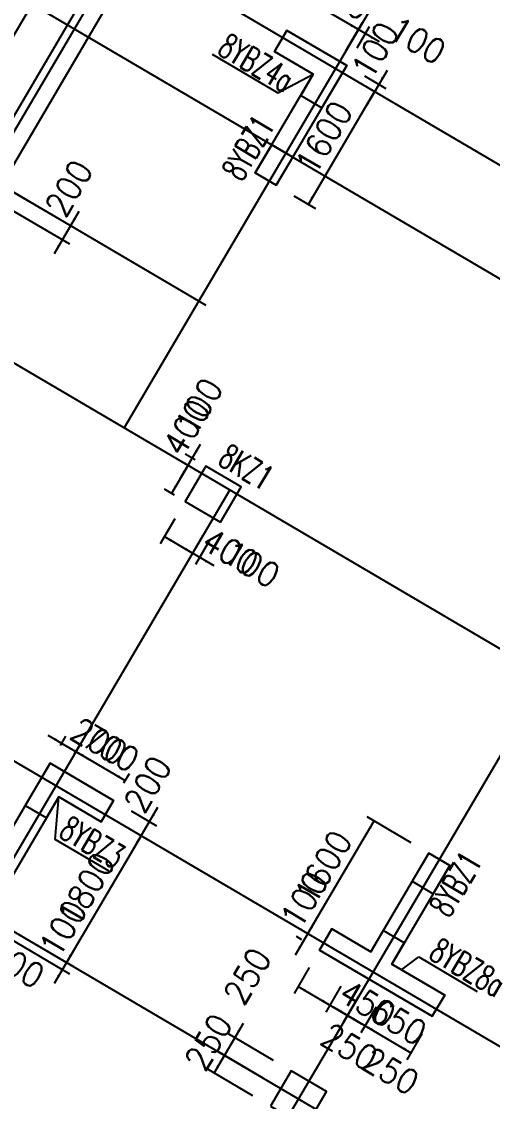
# Model space of a CAD drawing. Extents: x 387171 to 699106, y 11966 to 245688.
# Drawn here: x 590106 to 595864, y 122921 to 136137 of the extents above; entities that cross this region are included whole.
import ezdxf

# ---------------------------------------------------------------- set-up
doc = ezdxf.new("R2010")
doc.units = 0
doc.header["$LTSCALE"] = 100
doc.header["$MEASUREMENT"] = 0
for name, color, linetype in [('b边缘构件', 235, 'Continuous'), ('COLU', 7, 'Continuous'), ('colu-主楼', 7, 'Continuous'), ('DIM', 3, 'Continuous'), ('DOTE', 253, 'Continuous'), ('NUM', 7, 'Continuous'), ('wall-主楼', 2, 'Continuous'), ('Y阴影', 254, 'Continuous'), ('小尺寸', 4, 'Continuous'), ('边缘构件标注', 1, 'Continuous')]:
    doc.layers.add(name, color=color, linetype=linetype)
doc.styles.get("Standard").update_dxf_attribs({"font": 'standard'})
doc.dimstyles.get("Standard").update_dxf_attribs({"dimtxt": 300, "dimasz": 100, "dimexe": 100, "dimexo": 250, "dimgap": 100, "dimtad": 0, "dimtoh": 1, "dimdec": 0, "dimdsep": 46, "dimcen": 0.09, "dimclrt": 7, "dimadec": 0, "dimazin": 0, "dimtfac": 1, "dimtdec": 4, "dimtofl": 0, "dimtmove": 0, "dimatfit": 3, "dimfxl": 1, "dimtolj": 1, "dimtzin": 0, "dimarcsym": 0})

# ---------------------------------------------------------------- blocks, each defined once
blk = doc.blocks.new('*D4179')
at = {"layer": '小尺寸', "color": 0, "linetype": 'ByBlock', "lineweight": -2}
for p, q in [((589902, 134112), (590792, 133589)), ((589973, 133838), (590690, 133417)), ((590807, 133812), (590503, 133295))]:
    blk.add_line(p, q, dxfattribs=at)
for points in [[(590706, 133640), (590742, 133734), (590771, 133717)], [(590604, 133467), (590568, 133373), (590539, 133390)]]:
    blk.add_solid(points, dxfattribs=at)
at = {"layer": '小尺寸', "color": 7, "linetype": 'Continuous', "lineweight": -2, "insert": (590684, 134097), "char_height": 300, "width": 566.67, "attachment_point": 5, "rotation": 59.5454}
blk.add_mtext('200', dxfattribs=at)
blk = doc.blocks.new('*D3784')
at = {"layer": '小尺寸', "color": 0, "linetype": 'ByBlock', "lineweight": -2}
for p, q in [((594298, 135472), (594561, 135317)), ((594576, 135540), (594323, 135109)), ((594247, 135385), (594511, 135231))]:
    blk.add_line(p, q, dxfattribs=at)
for points in [[(594475, 135367), (594511, 135462), (594540, 135445)], [(594424, 135281), (594388, 135187), (594359, 135204)]]:
    blk.add_solid(points, dxfattribs=at)
at = {"layer": '小尺寸', "color": 7, "linetype": 'Continuous', "lineweight": -2, "insert": (594431, 135786), "char_height": 300, "width": 476.67, "attachment_point": 5, "rotation": 59.5454}
blk.add_mtext('100', dxfattribs=at)
blk = doc.blocks.new('*D4')
at = {"layer": '小尺寸', "color": 0, "linetype": 'ByBlock', "lineweight": -2}
for p, q in [((594247, 135385), (594511, 135231)), ((594424, 135281), (593613, 133902)), ((593436, 134006), (593700, 133851))]:
    blk.add_line(p, q, dxfattribs=at)
for points in [[(594424, 135281), (594388, 135187), (594359, 135204)], [(593613, 133902), (593650, 133997), (593678, 133980)]]:
    blk.add_solid(points, dxfattribs=at)
at = {"layer": '小尺寸', "color": 7, "linetype": 'Continuous', "lineweight": -2, "insert": (593803, 134718), "char_height": 300, "width": 685, "attachment_point": 5, "rotation": 59.5454}
blk.add_mtext('1600', dxfattribs=at)
blk = doc.blocks.new('*D4280')
at = {"layer": '小尺寸', "color": 0, "linetype": 'ByBlock', "lineweight": -2}
for p, q in [((594484, 135887), (594053, 136141)), ((594072, 135778), (594277, 136126)), ((594209, 135814), (594363, 136075))]:
    blk.add_line(p, q, dxfattribs=at)
for points in [[(594226, 136039), (594131, 136076), (594148, 136104)], [(594312, 135989), (594407, 135952), (594390, 135924)]]:
    blk.add_solid(points, dxfattribs=at)
at = {"layer": '小尺寸', "color": 7, "linetype": 'Continuous', "lineweight": -2, "insert": (594948, 135905), "char_height": 300, "width": 476.67, "attachment_point": 5, "rotation": 329.5454}
blk.add_mtext('100', dxfattribs=at)
blk = doc.blocks.new('*D514')
at = {"layer": '小尺寸', "color": 0, "linetype": 'ByBlock', "lineweight": -2}
for p, q in [((593476, 136245), (593630, 136506)), ((594226, 136039), (593579, 136420)), ((594072, 135778), (594277, 136126))]:
    blk.add_line(p, q, dxfattribs=at)
for points in [[(593579, 136420), (593674, 136383), (593657, 136354)], [(594226, 136039), (594131, 136076), (594148, 136104)]]:
    blk.add_solid(points, dxfattribs=at)
at = {"layer": '小尺寸', "color": 7, "linetype": 'Continuous', "lineweight": -2, "insert": (594029, 136445), "char_height": 300, "width": 566.67, "attachment_point": 5, "rotation": 329.5454}
blk.add_mtext('750', dxfattribs=at)
blk = doc.blocks.new('*D2027')
at = {"layer": '小尺寸', "color": 0, "linetype": 'ByBlock', "lineweight": -2}
for p, q in [((591445, 126476), (591755, 126294)), ((591770, 126517), (591466, 126000)), ((591344, 126304), (591654, 126122))]:
    blk.add_line(p, q, dxfattribs=at)
for points in [[(591669, 126345), (591705, 126440), (591734, 126423)], [(591567, 126173), (591531, 126078), (591502, 126095)]]:
    blk.add_solid(points, dxfattribs=at)
at = {"layer": '小尺寸', "color": 7, "linetype": 'Continuous', "lineweight": -2, "insert": (591648, 126802), "char_height": 300, "width": 566.67, "attachment_point": 5, "rotation": 59.5454}
blk.add_mtext('200', dxfattribs=at)
blk = doc.blocks.new('*D2793')
at = {"layer": '小尺寸', "color": 0, "linetype": 'ByBlock', "lineweight": -2}
for p, q in [((591344, 126304), (591654, 126122)), ((591567, 126173), (590655, 124621)), ((589914, 125057), (590741, 124570))]:
    blk.add_line(p, q, dxfattribs=at)
for points in [[(591567, 126173), (591531, 126078), (591502, 126095)], [(590655, 124621), (590691, 124716), (590720, 124699)]]:
    blk.add_solid(points, dxfattribs=at)
at = {"layer": '小尺寸', "color": 7, "linetype": 'Continuous', "lineweight": -2, "insert": (590896, 125523), "char_height": 300, "width": 690, "attachment_point": 5, "rotation": 59.5454}
blk.add_mtext('1800', dxfattribs=at)
blk = doc.blocks.new('*D2525')
at = {"layer": '小尺寸', "color": 0, "linetype": 'ByBlock', "lineweight": -2}
for p, q in [((589914, 125057), (590741, 124570)), ((589864, 124970), (590691, 124484)), ((590756, 124793), (590503, 124362))]:
    blk.add_line(p, q, dxfattribs=at)
for points in [[(590655, 124621), (590691, 124716), (590720, 124699)], [(590604, 124535), (590568, 124440), (590539, 124457)]]:
    blk.add_solid(points, dxfattribs=at)
at = {"layer": '小尺寸', "color": 7, "linetype": 'Continuous', "lineweight": -2, "insert": (590611, 125039), "char_height": 300, "width": 476.67, "attachment_point": 5, "rotation": 59.5454}
blk.add_mtext('100', dxfattribs=at)
blk = doc.blocks.new('*D2712')
at = {"layer": '小尺寸', "color": 0, "linetype": 'ByBlock', "lineweight": -2}
for p, q in [((593623, 124558), (593438, 124242)), ((593488, 124328), (593876, 124100)), ((594011, 124330), (593825, 124014))]:
    blk.add_line(p, q, dxfattribs=at)
for points in [[(593488, 124328), (593583, 124292), (593566, 124263)], [(593876, 124100), (593781, 124137), (593798, 124165)]]:
    blk.add_solid(points, dxfattribs=at)
at = {"layer": '小尺寸', "color": 7, "linetype": 'Continuous', "lineweight": -2, "insert": (594338, 124119), "char_height": 300, "width": 576.67, "attachment_point": 5, "rotation": 329.5454}
blk.add_mtext('450', dxfattribs=at)
blk = doc.blocks.new('*D3619')
at = {"layer": '小尺寸', "color": 0, "linetype": 'ByBlock', "lineweight": -2}
for p, q in [((594011, 124330), (593825, 124014)), ((593704, 124202), (594264, 123872)), ((594227, 124203), (594041, 123887))]:
    blk.add_line(p, q, dxfattribs=at)
for points in [[(593876, 124100), (593781, 124137), (593798, 124165)], [(594092, 123973), (594186, 123937), (594169, 123908)]]:
    blk.add_solid(points, dxfattribs=at)
at = {"layer": '小尺寸', "color": 7, "linetype": 'Continuous', "lineweight": -2, "insert": (594115, 123588), "char_height": 300, "width": 566.67, "attachment_point": 5, "rotation": 329.5454}
blk.add_mtext('250', dxfattribs=at)
blk = doc.blocks.new('*D3227')
at = {"layer": '小尺寸', "color": 0, "linetype": 'ByBlock', "lineweight": -2}
for p, q in [((593454, 124715), (593708, 125146)), ((593585, 124986), (593520, 125024)), ((593534, 124900), (593470, 124938))]:
    blk.add_line(p, q, dxfattribs=at)
for points in [[(593606, 124974), (593643, 125068), (593672, 125051)], [(593556, 124887), (593519, 124793), (593491, 124810)]]:
    blk.add_solid(points, dxfattribs=at)
at = {"layer": '小尺寸', "color": 7, "linetype": 'Continuous', "lineweight": -2, "insert": (593562, 125392), "char_height": 300, "width": 476.67, "attachment_point": 5, "rotation": 59.5454}
blk.add_mtext('100', dxfattribs=at)
blk = doc.blocks.new('*D4144')
at = {"layer": '小尺寸', "color": 0, "linetype": 'ByBlock', "lineweight": -2}
for p, q in [((593606, 124974), (594417, 126353)), ((594870, 126087), (594331, 126404)), ((593585, 124986), (593520, 125024))]:
    blk.add_line(p, q, dxfattribs=at)
for points in [[(594417, 126353), (594381, 126258), (594352, 126275)], [(593606, 124974), (593643, 125068), (593672, 125051)]]:
    blk.add_solid(points, dxfattribs=at)
at = {"layer": '小尺寸', "color": 7, "linetype": 'Continuous', "lineweight": -2, "insert": (593796, 125790), "char_height": 300, "width": 685, "attachment_point": 5, "rotation": 59.5454}
blk.add_mtext('1600', dxfattribs=at)
blk = doc.blocks.new('*D93')
at = {"layer": '小尺寸', "color": 0, "linetype": 'ByBlock', "lineweight": -2}
for p, q in [((592040, 130535), (592294, 130966)), ((592230, 130771), (592106, 130844)), ((592180, 130685), (592055, 130758))]:
    blk.add_line(p, q, dxfattribs=at)
for points in [[(592192, 130793), (592229, 130888), (592257, 130871)], [(592142, 130707), (592105, 130613), (592077, 130629)]]:
    blk.add_solid(points, dxfattribs=at)
at = {"layer": '小尺寸', "color": 7, "linetype": 'Continuous', "lineweight": -2, "insert": (592276, 131429), "char_height": 300, "width": 476.67, "attachment_point": 5, "rotation": 59.5454}
blk.add_mtext('100', dxfattribs=at)
blk = doc.blocks.new('*D841')
at = {"layer": '小尺寸', "color": 0, "linetype": 'ByBlock', "lineweight": -2}
for p, q in [((592142, 130707), (591939, 130362)), ((592180, 130685), (592055, 130758)), ((591977, 130340), (591853, 130413))]:
    blk.add_line(p, q, dxfattribs=at)
for points in [[(592142, 130707), (592105, 130613), (592077, 130629)], [(591939, 130362), (591975, 130457), (592004, 130440)]]:
    blk.add_solid(points, dxfattribs=at)
at = {"layer": '小尺寸', "color": 7, "linetype": 'Continuous', "lineweight": -2, "insert": (592123, 131169), "char_height": 300, "width": 576.67, "attachment_point": 5, "rotation": 59.5454}
blk.add_mtext('400', dxfattribs=at)
blk = doc.blocks.new('*D601')
at = {"layer": '小尺寸', "color": 0, "linetype": 'ByBlock', "lineweight": -2}
for p, q in [((591979, 130049), (591802, 129747)), ((591853, 129833), (592198, 129630)), ((592324, 129846), (592147, 129544))]:
    blk.add_line(p, q, dxfattribs=at)
for points in [[(591853, 129833), (591947, 129797), (591930, 129768)], [(592198, 129630), (592103, 129667), (592120, 129695)]]:
    blk.add_solid(points, dxfattribs=at)
at = {"layer": '小尺寸', "color": 7, "linetype": 'Continuous', "lineweight": -2, "insert": (592659, 129649), "char_height": 300, "width": 576.67, "attachment_point": 5, "rotation": 329.5454}
blk.add_mtext('400', dxfattribs=at)
blk = doc.blocks.new('*D1357')
at = {"layer": '小尺寸', "color": 0, "linetype": 'ByBlock', "lineweight": -2}
for p, q in [((592324, 129846), (592147, 129544)), ((592410, 129795), (592233, 129493)), ((592025, 129732), (592456, 129478))]:
    blk.add_line(p, q, dxfattribs=at)
for points in [[(592198, 129630), (592103, 129667), (592120, 129695)], [(592284, 129580), (592378, 129543), (592361, 129515)]]:
    blk.add_solid(points, dxfattribs=at)
at = {"layer": '小尺寸', "color": 7, "linetype": 'Continuous', "lineweight": -2, "insert": (592919, 129496), "char_height": 300, "width": 476.67, "attachment_point": 5, "rotation": 329.5454}
blk.add_mtext('100', dxfattribs=at)
blk = doc.blocks.new('*D306')
at = {"layer": '小尺寸', "color": 0, "linetype": 'ByBlock', "lineweight": -2}
for p, q in [((589486, 125018), (589266, 124645)), ((589144, 124832), (589575, 124579)), ((589521, 124882), (589352, 124594))]:
    blk.add_line(p, q, dxfattribs=at)
for points in [[(589317, 124731), (589222, 124767), (589239, 124796)], [(589403, 124680), (589498, 124644), (589481, 124615)]]:
    blk.add_solid(points, dxfattribs=at)
at = {"layer": '小尺寸', "color": 7, "linetype": 'Continuous', "lineweight": -2, "insert": (590038, 124596), "char_height": 300, "width": 476.67, "attachment_point": 5, "rotation": 329.5454}
blk.add_mtext('100', dxfattribs=at)
blk = doc.blocks.new('*D31')
at = {"layer": '小尺寸', "color": 0, "linetype": 'ByBlock', "lineweight": -2}
for p, q in [((590425, 127405), (590942, 127101)), ((590581, 127275), (590648, 127390)), ((590753, 127174), (590821, 127289))]:
    blk.add_line(p, q, dxfattribs=at)
for points in [[(590598, 127304), (590503, 127340), (590520, 127369)], [(590770, 127203), (590865, 127166), (590848, 127138)]]:
    blk.add_solid(points, dxfattribs=at)
at = {"layer": '小尺寸', "color": 7, "linetype": 'Continuous', "lineweight": -2, "insert": (591053, 127326), "char_height": 300, "width": 566.67, "attachment_point": 5, "rotation": 329.5454}
blk.add_mtext('200', dxfattribs=at)
blk = doc.blocks.new('*D803')
at = {"layer": '小尺寸', "color": 0, "linetype": 'ByBlock', "lineweight": -2}
for p, q in [((590753, 127174), (590821, 127289)), ((590770, 127203), (591373, 126848)), ((591356, 126819), (591424, 126934))]:
    blk.add_line(p, q, dxfattribs=at)
for points in [[(590770, 127203), (590865, 127166), (590848, 127138)], [(591373, 126848), (591279, 126884), (591296, 126913)]]:
    blk.add_solid(points, dxfattribs=at)
at = {"layer": '小尺寸', "color": 7, "linetype": 'Continuous', "lineweight": -2, "insert": (591198, 127241), "char_height": 300, "width": 566.67, "attachment_point": 5, "rotation": 329.5454}
blk.add_mtext('700', dxfattribs=at)
blk = doc.blocks.new('*D4533')
at = {"layer": '小尺寸', "color": 0, "linetype": 'ByBlock', "lineweight": -2}
for p, q in [((594442, 124076), (594256, 123761)), ((594307, 123847), (594867, 123517)), ((595002, 123747), (594817, 123431))]:
    blk.add_line(p, q, dxfattribs=at)
for points in [[(594307, 123847), (594402, 123810), (594385, 123782)], [(594867, 123517), (594773, 123554), (594790, 123582)]]:
    blk.add_solid(points, dxfattribs=at)
at = {"layer": '小尺寸', "color": 7, "linetype": 'Continuous', "lineweight": -2, "insert": (594714, 123898), "char_height": 300, "width": 556.67, "attachment_point": 5, "rotation": 329.5454}
blk.add_mtext('650', dxfattribs=at)
blk = doc.blocks.new('*D787')
at = {"layer": '小尺寸', "color": 0, "linetype": 'ByBlock', "lineweight": -2}
for p, q in [((594227, 124203), (594041, 123887)), ((594480, 123745), (593919, 124075)), ((594442, 124076), (594256, 123761))]:
    blk.add_line(p, q, dxfattribs=at)
for points in [[(594092, 123973), (593997, 124010), (594014, 124039)], [(594307, 123847), (594402, 123810), (594385, 123782)]]:
    blk.add_solid(points, dxfattribs=at)
at = {"layer": '小尺寸', "color": 7, "linetype": 'Continuous', "lineweight": -2, "insert": (594620, 123291), "char_height": 300, "width": 566.67, "attachment_point": 5, "rotation": 329.5454}
blk.add_mtext('250', dxfattribs=at)
blk = doc.blocks.new('*D4033')
at = {"layer": 'DIM', "color": 0, "linetype": 'ByBlock', "lineweight": -2}
for p, q in [((592815, 123873), (592485, 123313)), ((593187, 123422), (592627, 123751)), ((593061, 123207), (592500, 123536))]:
    blk.add_line(p, q, dxfattribs=at)
for points in [[(592713, 123701), (592750, 123795), (592778, 123779)], [(592587, 123485), (592550, 123391), (592522, 123408)]]:
    blk.add_solid(points, dxfattribs=at)
at = {"layer": 'DIM', "color": 7, "linetype": 'Continuous', "lineweight": -2, "insert": (592866, 124454), "char_height": 300, "width": 566.67, "attachment_point": 5, "rotation": 59.5454}
blk.add_mtext('250', dxfattribs=at)
blk = doc.blocks.new('*D3635')
at = {"layer": 'DIM', "color": 0, "linetype": 'ByBlock', "lineweight": -2}
for p, q in [((592587, 123485), (592460, 123270)), ((593061, 123207), (592500, 123536)), ((592934, 122991), (592374, 123320))]:
    blk.add_line(p, q, dxfattribs=at)
for points in [[(592587, 123485), (592550, 123391), (592522, 123408)], [(592460, 123270), (592496, 123364), (592525, 123348)]]:
    blk.add_solid(points, dxfattribs=at)
at = {"layer": 'DIM', "color": 7, "linetype": 'Continuous', "lineweight": -2, "insert": (592391, 123647), "char_height": 300, "width": 566.67, "attachment_point": 5, "rotation": 59.5454}
blk.add_mtext('250', dxfattribs=at)

msp = doc.modelspace()

# ---------------------------------------------------------------- hatches: boundary and pattern name
at = {"layer": 'Y阴影'}
h = msp.add_hatch(dxfattribs=at)
h.set_pattern_fill('ANSI31', color=256, scale=25, angle=-30.45463, style=0)
h.set_pattern_definition([])
h.paths.add_polyline_path([(593349.8, 136029.1), (593197.7, 135770.5), (593671.8, 135491.7), (593519.8, 135233.1), (593778.4, 135081.1), (594082.5, 135598.3)], flags=0)
h = msp.add_hatch(dxfattribs=at)
h.set_pattern_fill('ANSI31', color=256, scale=25, angle=-30.45463, style=0)
h.set_pattern_definition([])
h.paths.add_polyline_path([(593165, 134629.7), (592962.2, 134284.9), (593220.8, 134132.8), (593423.6, 134477.6)], flags=0)
h = msp.add_hatch(dxfattribs=at)
h.set_pattern_fill('ANSI31', color=256, scale=25, angle=-30.45463, style=0)
h.set_pattern_definition([])
h.paths.add_polyline_path([(590453.8, 127059.4), (590149.7, 126542.2), (590408.3, 126390.1), (590560.4, 126648.7), (591077.6, 126344.6), (591229.7, 126603.2)], flags=0)
h = msp.add_hatch(dxfattribs=at)
h.set_pattern_fill('ANSI31', color=256, scale=25, angle=-30.45463, style=0)
h.set_pattern_definition([])
h.paths.add_polyline_path([(595085.7, 125960), (594882.9, 125615.2), (595141.5, 125463.2), (595344.3, 125808)], flags=0)
h = msp.add_hatch(dxfattribs=at)
h.set_pattern_fill('ANSI31', color=256, scale=25, angle=-30.45463, style=0)
h.set_pattern_definition([])
h.paths.add_polyline_path([(593902, 125032), (593749.9, 124773.3), (595129.2, 123962.4), (595281.2, 124221), (594634.7, 124601.1), (594786.7, 124859.7), (594528.1, 125011.8), (594376.1, 124753.2)], flags=0)

# ---------------------------------------------------------------- linework, layer by layer
at = {"layer": 'b边缘构件'}
for points in [[(593349.8, 136029.1), (593197.7, 135770.5), (593671.8, 135491.7), (593519.8, 135233.1), (593778.4, 135081.1), (594082.5, 135598.3), (593349.8, 136029.1)], [(593165, 134629.7), (592962.2, 134284.9), (593220.8, 134132.8), (593423.6, 134477.6), (593165, 134629.7)], [(590453.8, 127059.4), (590149.7, 126542.2), (590408.3, 126390.1), (590560.4, 126648.7), (591077.6, 126344.6), (591229.7, 126603.2), (590453.8, 127059.4)], [(595085.7, 125960), (594882.9, 125615.2), (595141.5, 125463.2), (595344.3, 125808), (595085.7, 125960)], [(593902, 125032), (593749.9, 124773.3), (595129.2, 123962.4), (595281.2, 124221), (594634.7, 124601.1), (594786.7, 124859.7), (594528.1, 125011.8), (594376.1, 124753.2), (593902, 125032)]]:
    msp.add_lwpolyline(points, dxfattribs=at)
at = {"layer": 'COLU'}
msp.add_lwpolyline([(593149.5, 122864.3), (593580.5, 122610.9), (593833.9, 123041.9), (593402.9, 123295.3)], close=True, dxfattribs=at)
at = {"layer": 'colu-主楼'}
msp.add_lwpolyline([(592537.1, 130010.6), (592790.6, 130441.6), (592359.5, 130695.1), (592106.1, 130264.1)], close=True, dxfattribs=at)
msp.add_lwpolyline([(592537.1, 130010.6), (592790.6, 130441.6), (592359.5, 130695.1), (592106.1, 130264.1)], close=True, dxfattribs=at)
at = {"layer": 'DOTE'}
for p, q in [((594660, 143880.5), (583042.3, 124121.8)), ((595177.3, 143576.4), (589686.9, 134238.7)), ((597763.4, 142055.8), (591360.6, 131166.4)), ((585803.6, 140350.1), (639805.6, 108598)), ((585195.4, 139315.6), (604371.4, 128040.6)), ((584131, 137505.4), (592359.2, 132667.4)), ((583218.7, 135953.7), (631186.4, 107749.7)), ((581089.9, 132333.2), (603972.6, 118878.6)), ((580177.5, 130781.5), (629391, 101845)), ((592653.7, 130406.1), (587438.7, 121536.8)), ((597293.1, 129418.3), (591317.8, 119256))]:
    msp.add_line(p, q, dxfattribs=at)
at = {"layer": 'wall-主楼'}
for points in [[(586975.2, 128872.7), (587594, 128508.9), (588911.8, 130750.2), (587618.8, 131510.5), (588328.3, 132717.3), (589535.2, 132007.7), (589687.2, 132266.3), (588480.4, 132975.9), (589240.7, 134269), (589757.9, 133964.9), (591430.5, 136809.6), (591904.6, 136530.8), (592056.7, 136789.4), (591324, 137220.2), (589651.4, 134375.5), (589134.1, 134679.6), (587208.1, 131403.9), (588501.1, 130643.6), (587487.4, 128919.6), (587020.2, 129194.3), (586689.7, 129108.6), (586765.1, 128818.2)], [(592962.2, 134284.9), (593671.8, 135491.7), (593197.7, 135770.5), (593349.8, 136029.1), (594082.5, 135598.3), (593220.8, 134132.8)], [(587392.9, 126398.3), (587832.8, 126512.4), (589541.5, 125507.7), (590453.8, 127059.4), (591229.7, 126603.2), (591077.6, 126344.6), (590560.4, 126648.7), (589648.1, 125097.1), (587787.8, 126190.8), (587468.2, 126107.9)], [(595344.3, 125808), (594634.7, 124601.1), (595280.8, 124221.2), (595128.7, 123962.6), (593749.9, 124773.3), (593902, 125032), (594376.1, 124753.2), (595085.7, 125960)]]:
    msp.add_lwpolyline(points, close=True, dxfattribs=at)
at = {"layer": '边缘构件标注', "color": 200}
for p, q in [((592434.9, 135738.2), (593240.9, 135264.3)), ((593240.9, 135264.3), (593671.8, 135491.7)), ((590517.7, 126127.8), (590560.4, 126648.7)), ((591176.4, 125740.5), (590517.7, 126127.8)), ((594751.2, 124532.6), (594962.8, 124688.9)), ((594962.8, 124688.9), (595679.8, 124267.4))]:
    msp.add_line(p, q, dxfattribs=at)

# ---------------------------------------------------------------- texts
at = {"layer": 'NUM', "color": 200, "width": 0.7}
msp.add_text('8KZ1', height=300, rotation=329.54537, dxfattribs=at).set_placement((592492, 130724.3))
at = {"layer": '边缘构件标注', "color": 200, "width": 0.7}
for s, rotation, p in [('8YBZ4a', 329.54537, (592485.1, 135748.8)), ('8YBZ1', 59.54537, (592800.2, 134165.1)), ('8YBZ3', 329.54537, (590545.1, 126169.5)), ('8YBZ1', 59.54537, (595336.4, 125155.2)), ('8YBZ8a', 329.54537, (595069.9, 124677))]:
    msp.add_text(s, height=300, rotation=rotation, dxfattribs=at).set_placement(p)

# ---------------------------------------------------------------- dimensions: what is measured, and where the dimension line sits
at = {"layer": 'DIM', "color": 200}
for p1, p2, picture, middle in [((593402.9, 123295.3), (593276.2, 123079.8), '*D4033', (592608.3, 124015.5)), ((593276.2, 123079.8), (593149.5, 122864.3), '*D3635', (592133.8, 123208.5))]:
    dim = msp.add_aligned_dim(p1=p1, p2=p2, distance=-800, dimstyle='Standard', dxfattribs=at)
    dim.commit()
    dim.dimension.update_dxf_attribs({"geometry": picture, "text_midpoint": middle})
at = {"layer": '小尺寸'}
for base, p1, p2, angle, picture, middle in [((593579.3, 136419.5), (593945.6, 135562.8), (593349.8, 136029.1), 329.54537, '*D514', (594029.3, 136444.9)), ((594225.8, 136039.4), (594082.5, 135598.3), (593945.6, 135562.8), 329.54537, '*D4280', (594612.8, 136101.8)), ((594424.3, 135281.3), (594082.5, 135598.3), (594031.8, 135512.1), 59.54537, '*D3784', (594234.2, 135451.1)), ((593613.4, 133902), (594031.8, 135512.1), (593220.8, 134132.8), 59.54537, '*D4', (593803.3, 134718.4)), ((590604.2, 133467.3), (589686.9, 134238.6), (589757.9, 133964.9), 59.54537, '*D4179', (590439.3, 133680.2)), ((592192.4, 130793.4), (592395.1, 130558.2), (592445.7, 130644.4), 59.54537, '*D93', (592079.2, 131094.2)), ((591938.9, 130362.4), (592395.1, 130558.2), (592192.3, 130213.4), 59.54537, '*D841', (591824.8, 130661.5)), ((592197.5, 129630.3), (592106.1, 130264.1), (592450.9, 130061.3), 329.54537, '*D601', (592151.8, 129947.2)), ((592283.7, 129579.6), (592450.9, 130061.3), (592537.1, 130010.6), 329.54537, '*D1357', (592584.5, 129692.8)), ((590770.1, 127202.6), (590453.8, 127059.4), (590626.2, 126958), 329.54537, '*D31', (590636.5, 127571.1)), ((591373.5, 126847.8), (590626.2, 126958), (591229.7, 126603.2), 329.54537, '*D803', (591198.5, 127240.7)), ((591567.5, 126172.6), (591229.7, 126603.2), (591128.3, 126430.8), 59.54537, '*D2027', (591402.6, 126385.5)), ((590655.1, 124620.9), (591128.3, 126430.8), (589698.7, 125183.3), 59.54537, '*D2793', (590895.8, 125523.5)), ((594417.5, 126352.9), (593800.6, 124859.5), (595085.7, 125960), 59.54537, '*D4144', (593796.5, 125790)), ((593606.5, 124973.7), (593749.9, 124773.3), (593800.6, 124859.5), 59.54537, '*D3227', (593365.6, 125057.3)), ((590604.4, 124534.7), (589698.7, 125183.3), (589648.1, 125097.1), 59.54537, '*D2525', (590414.3, 124704.5)), ((589402.9, 124680.2), (589612.5, 125233.9), (589648.1, 125097.1), 329.54537, '*D306', (589703.7, 124793.3)), ((593876.1, 124100.2), (593749.9, 124773.3), (594137.8, 124545.2), 329.54537, '*D2712', (593808.9, 124429.7)), ((594091.6, 123973.5), (594137.8, 124545.2), (594353.3, 124418.5), 329.54537, '*D3619', (593676.6, 123845.5)), ((594091.6, 123973.5), (594568.8, 124291.8), (594353.3, 124418.5), 149.54537, '*D787', (594181.6, 123548.6)), ((594867.5, 123517.3), (594568.8, 124291.8), (595129.2, 123962.4), 329.54537, '*D4533', (594714, 123897.5))]:
    dim = msp.add_linear_dim(base=base, p1=p1, p2=p2, angle=angle, dimstyle='Standard', dxfattribs=at)
    dim.commit()
    dim.dimension.update_dxf_attribs({"geometry": picture, "text_midpoint": middle})

doc.saveas('drawing.dxf')
